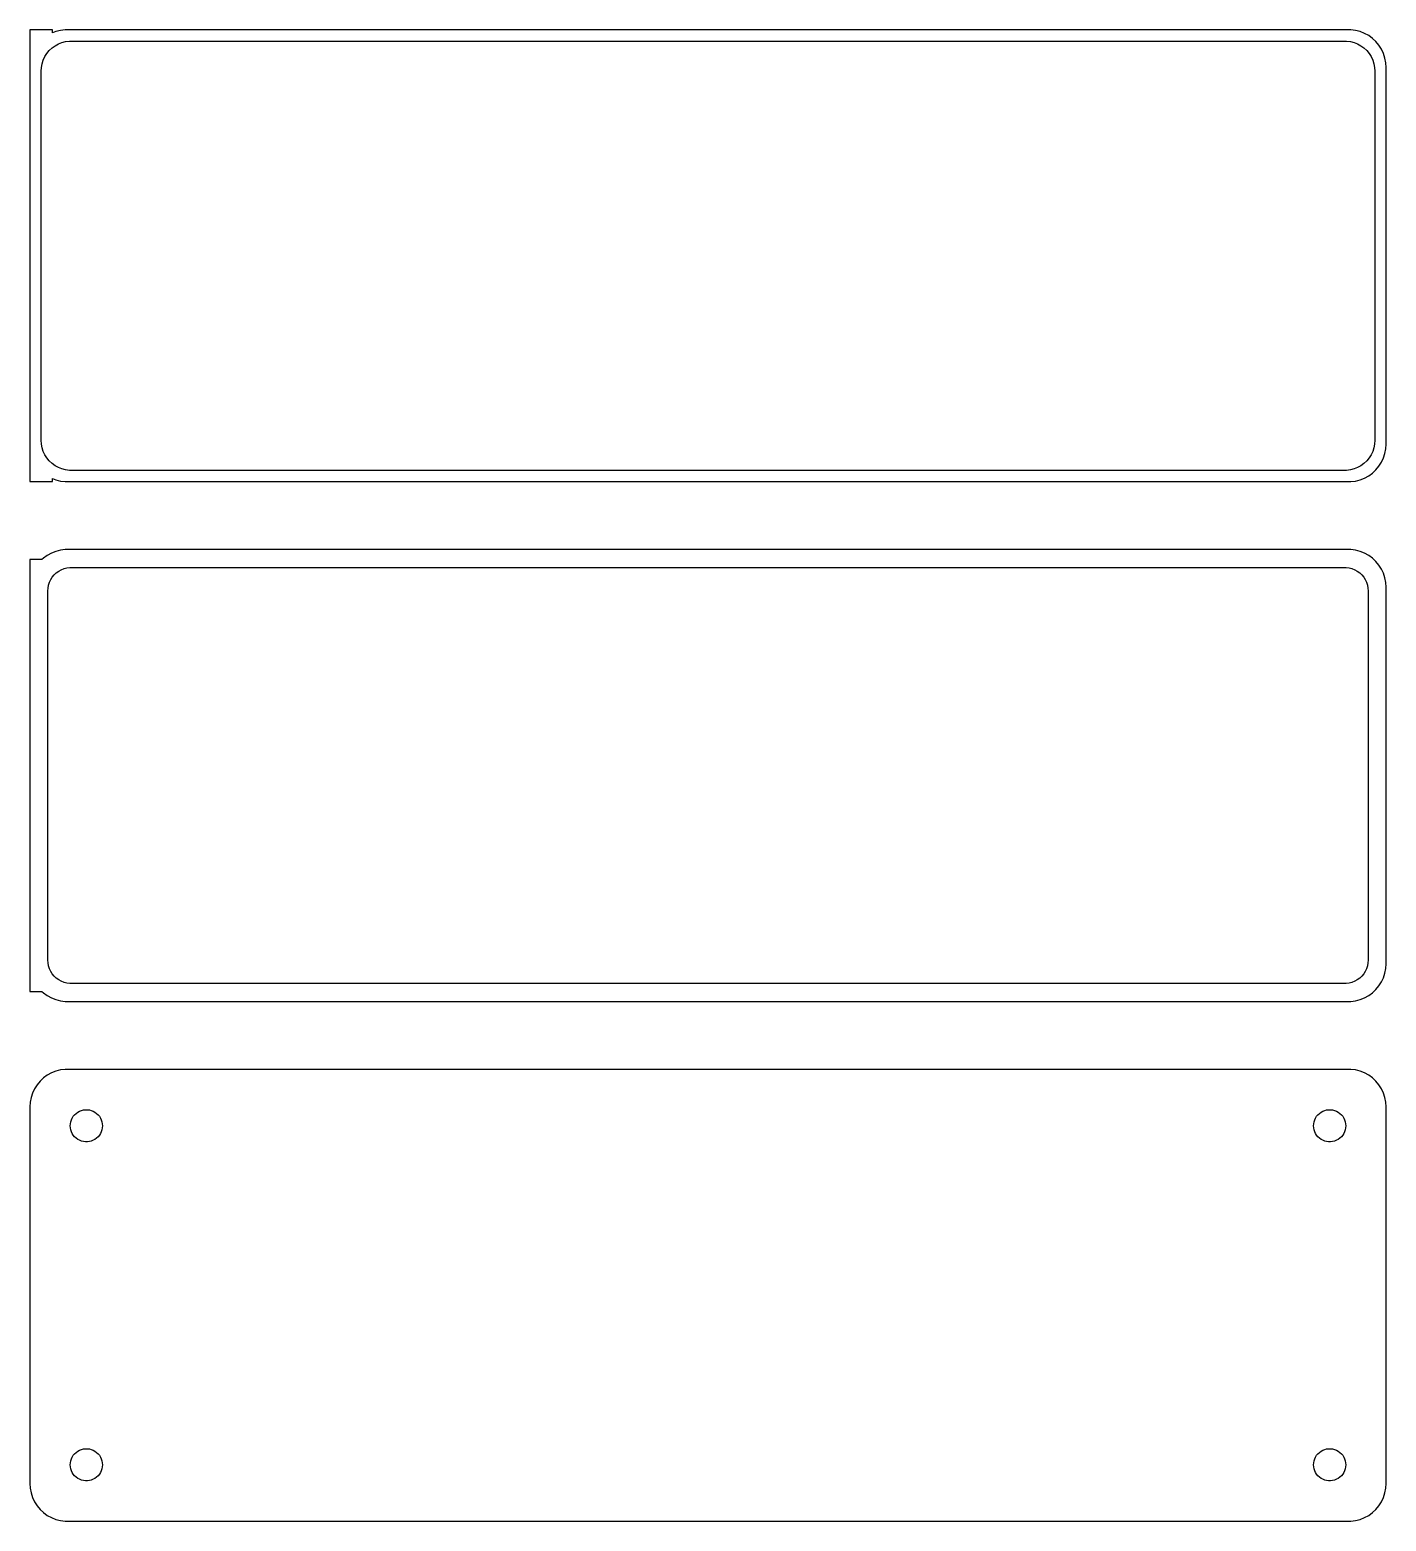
# Model space of a CAD drawing. Header units: metres. Extents: x -90 to 90, y 177 to 375.
import ezdxf

# ---------------------------------------------------------------- set-up
doc = ezdxf.new("R2010")
doc.units = ezdxf.units.M

msp = doc.modelspace()

# ---------------------------------------------------------------- linework, layer by layer
for p, q in [((-87, 374.979), (-90, 374.979)), ((-90, 374.979), (-90, 315.021)), ((-87, 374.575), (-87, 374.979)), ((-86.5451, 374.755), (-87, 374.575)), ((-85.9369, 374.911), (-86.5451, 374.755)), ((-85.3139, 374.99), (-85.9369, 374.911)), ((85.3139, 374.99), (-85.3139, 374.99)), ((85.9369, 374.911), (85.3139, 374.99)), ((86.5451, 374.755), (85.9369, 374.911)), ((87.1289, 374.524), (86.5451, 374.755)), ((87.6791, 374.222), (87.1289, 374.524)), ((88.1871, 373.853), (87.6791, 374.222)), ((-87.7361, 371.851), (-87.4159, 372.238)), ((-87.4159, 372.238), (-87.0497, 372.582)), ((-87.0497, 372.582), (-86.6433, 372.877)), ((-86.6433, 372.877), (-86.2031, 373.119)), ((-86.2031, 373.119), (-85.7361, 373.304)), ((-85.7361, 373.304), (-85.2495, 373.429)), ((-85.2495, 373.429), (-84.7512, 373.492)), ((-84.7512, 373.492), (84.7512, 373.492)), ((84.7512, 373.492), (85.2495, 373.429)), ((85.2495, 373.429), (85.7361, 373.304)), ((85.7361, 373.304), (86.2031, 373.119)), ((86.2031, 373.119), (86.6433, 372.877)), ((86.6433, 372.877), (87.0497, 372.582)), ((87.0497, 372.582), (87.4159, 372.238)), ((87.4159, 372.238), (87.7361, 371.851)), ((88.6448, 373.423), (88.1871, 373.853)), ((89.0451, 372.939), (88.6448, 373.423)), ((89.3815, 372.409), (89.0451, 372.939)), ((89.6489, 371.841), (89.3815, 372.409)), ((-88.4685, 370.001), (-88.3743, 370.495)), ((-88.3743, 370.495), (-88.2191, 370.972)), ((-88.2191, 370.972), (-88.0052, 371.427)), ((-88.0052, 371.427), (-87.7361, 371.851)), ((87.7361, 371.851), (88.0052, 371.427)), ((88.0052, 371.427), (88.2191, 370.972)), ((88.2191, 370.972), (88.3743, 370.495)), ((88.3743, 370.495), (88.4685, 370.001)), ((89.8429, 371.243), (89.6489, 371.841)), ((89.9606, 370.627), (89.8429, 371.243)), ((90, 370), (89.9606, 370.627)), ((-88.5, 369.5), (-88.4685, 370.001)), ((-88.5, 320.5), (-88.5, 369.5)), ((88.4685, 370.001), (88.5, 369.5)), ((88.5, 369.5), (88.5, 320.5)), ((90, 320), (90, 370)), ((-88.4685, 319.999), (-88.5, 320.5)), ((-88.3743, 319.505), (-88.4685, 319.999)), ((-88.2191, 319.028), (-88.3743, 319.505)), ((-88.0052, 318.573), (-88.2191, 319.028)), ((88.2191, 319.028), (88.0052, 318.573)), ((88.3743, 319.505), (88.2191, 319.028)), ((88.4685, 319.999), (88.3743, 319.505)), ((88.5, 320.5), (88.4685, 319.999)), ((89.6489, 318.159), (89.8429, 318.757)), ((89.8429, 318.757), (89.9606, 319.373)), ((89.9606, 319.373), (90, 320)), ((-87.7361, 318.149), (-88.0052, 318.573)), ((-87.4159, 317.762), (-87.7361, 318.149)), ((-87.0497, 317.418), (-87.4159, 317.762)), ((-86.6433, 317.123), (-87.0497, 317.418)), ((-86.2031, 316.881), (-86.6433, 317.123)), ((-85.7361, 316.696), (-86.2031, 316.881)), ((86.2031, 316.881), (85.7361, 316.696)), ((86.6433, 317.123), (86.2031, 316.881)), ((87.0497, 317.418), (86.6433, 317.123)), ((87.4159, 317.762), (87.0497, 317.418)), ((87.7361, 318.149), (87.4159, 317.762)), ((88.0052, 318.573), (87.7361, 318.149)), ((88.6448, 316.577), (89.0451, 317.061)), ((89.0451, 317.061), (89.3815, 317.591)), ((89.3815, 317.591), (89.6489, 318.159)), ((-90, 315.021), (-87, 315.021)), ((-87, 315.021), (-87, 315.425)), ((-87, 315.425), (-86.5451, 315.245)), ((-86.5451, 315.245), (-85.9369, 315.089)), ((-85.9369, 315.089), (-85.3139, 315.01)), ((-85.2495, 316.571), (-85.7361, 316.696)), ((-85.3139, 315.01), (85.3139, 315.01)), ((-84.7512, 316.508), (-85.2495, 316.571)), ((84.7512, 316.508), (-84.7512, 316.508)), ((85.2495, 316.571), (84.7512, 316.508)), ((85.7361, 316.696), (85.2495, 316.571)), ((85.3139, 315.01), (85.9369, 315.089)), ((85.9369, 315.089), (86.5451, 315.245)), ((86.5451, 315.245), (87.1289, 315.476)), ((87.1289, 315.476), (87.6791, 315.778)), ((87.6791, 315.778), (88.1871, 316.147)), ((88.1871, 316.147), (88.6448, 316.577)), ((-87.6791, 305.222), (-88.1871, 304.853)), ((-87.1289, 305.524), (-87.6791, 305.222)), ((-86.5451, 305.755), (-87.1289, 305.524)), ((-85.9369, 305.911), (-86.5451, 305.755)), ((-85.3139, 305.99), (-85.9369, 305.911)), ((85.3139, 305.99), (-85.3139, 305.99)), ((85.9369, 305.911), (85.3139, 305.99)), ((86.5451, 305.755), (85.9369, 305.911)), ((87.1289, 305.524), (86.5451, 305.755)), ((87.6791, 305.222), (87.1289, 305.524)), ((88.1871, 304.853), (87.6791, 305.222)), ((-88.4, 304.653), (-90, 304.653)), ((-90, 304.653), (-90, 247.347)), ((-88.1871, 304.853), (-88.4, 304.653)), ((-86.4843, 302.899), (-86.168, 303.128)), ((-86.168, 303.128), (-85.8254, 303.317)), ((-85.8254, 303.317), (-85.4619, 303.461)), ((-85.4619, 303.461), (-85.0833, 303.558)), ((-85.0833, 303.558), (-84.6955, 303.607)), ((-84.6955, 303.607), (84.6955, 303.607)), ((84.6955, 303.607), (85.0833, 303.558)), ((85.0833, 303.558), (85.4619, 303.461)), ((85.4619, 303.461), (85.8254, 303.317)), ((85.8254, 303.317), (86.168, 303.128)), ((86.168, 303.128), (86.4843, 302.899)), ((88.6448, 304.423), (88.1871, 304.853)), ((89.0451, 303.939), (88.6448, 304.423)), ((89.3815, 303.409), (89.0451, 303.939)), ((89.6489, 302.841), (89.3815, 303.409)), ((-87.5884, 300.89), (-87.5151, 301.274)), ((-87.5151, 301.274), (-87.3943, 301.646)), ((-87.3943, 301.646), (-87.2279, 302)), ((-87.2279, 302), (-87.0184, 302.33)), ((-87.0184, 302.33), (-86.7692, 302.631)), ((-86.7692, 302.631), (-86.4843, 302.899)), ((86.4843, 302.899), (86.7692, 302.631)), ((86.7692, 302.631), (87.0184, 302.33)), ((87.0184, 302.33), (87.2279, 302)), ((87.2279, 302), (87.3943, 301.646)), ((87.3943, 301.646), (87.5151, 301.274)), ((87.5151, 301.274), (87.5884, 300.89)), ((89.8429, 302.243), (89.6489, 302.841)), ((89.9606, 301.627), (89.8429, 302.243)), ((90, 301), (89.9606, 301.627)), ((90, 251), (90, 301)), ((-87.6129, 300.5), (-87.5884, 300.89)), ((-87.6129, 251.5), (-87.6129, 300.5)), ((87.5884, 300.89), (87.6129, 300.5)), ((87.6129, 300.5), (87.6129, 251.5)), ((-87.5884, 251.11), (-87.6129, 251.5)), ((87.6129, 251.5), (87.5884, 251.11)), ((-87.5151, 250.726), (-87.5884, 251.11)), ((-87.3943, 250.354), (-87.5151, 250.726)), ((-87.2279, 250), (-87.3943, 250.354)), ((-87.0184, 249.67), (-87.2279, 250)), ((-86.7692, 249.369), (-87.0184, 249.67)), ((87.0184, 249.67), (86.7692, 249.369)), ((87.2279, 250), (87.0184, 249.67)), ((87.3943, 250.354), (87.2279, 250)), ((87.5151, 250.726), (87.3943, 250.354)), ((87.5884, 251.11), (87.5151, 250.726)), ((89.6489, 249.159), (89.8429, 249.757)), ((89.8429, 249.757), (89.9606, 250.373)), ((89.9606, 250.373), (90, 251)), ((-86.4843, 249.101), (-86.7692, 249.369)), ((-86.168, 248.872), (-86.4843, 249.101)), ((-85.8254, 248.683), (-86.168, 248.872)), ((-85.4619, 248.539), (-85.8254, 248.683)), ((-85.0833, 248.442), (-85.4619, 248.539)), ((-84.6955, 248.393), (-85.0833, 248.442)), ((84.6955, 248.393), (-84.6955, 248.393)), ((85.0833, 248.442), (84.6955, 248.393)), ((85.4619, 248.539), (85.0833, 248.442)), ((85.8254, 248.683), (85.4619, 248.539)), ((86.168, 248.872), (85.8254, 248.683)), ((86.4843, 249.101), (86.168, 248.872)), ((86.7692, 249.369), (86.4843, 249.101)), ((88.1871, 247.147), (88.6448, 247.577)), ((88.6448, 247.577), (89.0451, 248.061)), ((89.0451, 248.061), (89.3815, 248.591)), ((89.3815, 248.591), (89.6489, 249.159)), ((-90, 247.347), (-88.4, 247.347)), ((-88.4, 247.347), (-88.1871, 247.147)), ((-88.1871, 247.147), (-87.6791, 246.778)), ((-87.6791, 246.778), (-87.1289, 246.476)), ((-87.1289, 246.476), (-86.5451, 246.245)), ((-86.5451, 246.245), (-85.9369, 246.089)), ((-85.9369, 246.089), (-85.3139, 246.01)), ((-85.3139, 246.01), (85.3139, 246.01)), ((85.3139, 246.01), (85.9369, 246.089)), ((85.9369, 246.089), (86.5451, 246.245)), ((86.5451, 246.245), (87.1289, 246.476)), ((87.1289, 246.476), (87.6791, 246.778)), ((87.6791, 246.778), (88.1871, 247.147)), ((-88.1871, 235.853), (-88.6448, 235.423)), ((-87.6791, 236.222), (-88.1871, 235.853)), ((-87.1289, 236.524), (-87.6791, 236.222)), ((-86.5451, 236.755), (-87.1289, 236.524)), ((-85.9369, 236.911), (-86.5451, 236.755)), ((-85.3139, 236.99), (-85.9369, 236.911)), ((85.3139, 236.99), (-85.3139, 236.99)), ((85.9369, 236.911), (85.3139, 236.99)), ((86.5451, 236.755), (85.9369, 236.911)), ((87.1289, 236.524), (86.5451, 236.755)), ((87.6791, 236.222), (87.1289, 236.524)), ((88.1871, 235.853), (87.6791, 236.222)), ((88.6448, 235.423), (88.1871, 235.853)), ((-89.6489, 233.841), (-89.8429, 233.243)), ((-89.3815, 234.409), (-89.6489, 233.841)), ((-89.0451, 234.939), (-89.3815, 234.409)), ((-88.6448, 235.423), (-89.0451, 234.939)), ((89.0451, 234.939), (88.6448, 235.423)), ((89.3815, 234.409), (89.0451, 234.939)), ((89.6489, 233.841), (89.3815, 234.409)), ((89.8429, 233.243), (89.6489, 233.841)), ((-89.9606, 232.627), (-90, 232)), ((-90, 232), (-90, 182)), ((-89.8429, 233.243), (-89.9606, 232.627)), ((89.9606, 232.627), (89.8429, 233.243)), ((90, 232), (89.9606, 232.627)), ((90, 182), (90, 232)), ((-84.6353, 229.5), (-84.6185, 229.768)), ((-84.6185, 229.768), (-84.5682, 230.031)), ((-84.5682, 230.031), (-84.4853, 230.286)), ((-84.4853, 230.286), (-84.3712, 230.529)), ((-84.3712, 230.529), (-84.2275, 230.755)), ((-84.2275, 230.755), (-84.0566, 230.962)), ((-84.0566, 230.962), (-83.8611, 231.145)), ((-83.8611, 231.145), (-83.6441, 231.303)), ((-83.6441, 231.303), (-83.4092, 231.432)), ((-83.4092, 231.432), (-83.1598, 231.531)), ((-83.1598, 231.531), (-82.9001, 231.597)), ((-82.9001, 231.597), (-82.6341, 231.631)), ((-82.6341, 231.631), (-82.3659, 231.631)), ((-82.3659, 231.631), (-82.0999, 231.597)), ((-82.0999, 231.597), (-81.8401, 231.531)), ((-81.8401, 231.531), (-81.5908, 231.432)), ((-81.5908, 231.432), (-81.3559, 231.303)), ((-81.3559, 231.303), (-81.1389, 231.145)), ((-81.1389, 231.145), (-80.9434, 230.962)), ((-80.9434, 230.962), (-80.7725, 230.755)), ((-80.7725, 230.755), (-80.6288, 230.529)), ((-80.6288, 230.529), (-80.5146, 230.286)), ((-80.5146, 230.286), (-80.4318, 230.031)), ((-80.4318, 230.031), (-80.3815, 229.768)), ((-80.3815, 229.768), (-80.3647, 229.5)), ((80.3647, 229.5), (80.3815, 229.768)), ((80.3815, 229.768), (80.4318, 230.031)), ((80.4318, 230.031), (80.5146, 230.286)), ((80.5146, 230.286), (80.6288, 230.529)), ((80.6288, 230.529), (80.7725, 230.755)), ((80.7725, 230.755), (80.9434, 230.962)), ((80.9434, 230.962), (81.1389, 231.145)), ((81.1389, 231.145), (81.3559, 231.303)), ((81.3559, 231.303), (81.5908, 231.432)), ((81.5908, 231.432), (81.8401, 231.531)), ((81.8401, 231.531), (82.0999, 231.597)), ((82.0999, 231.597), (82.3659, 231.631)), ((82.3659, 231.631), (82.6341, 231.631)), ((82.6341, 231.631), (82.9001, 231.597)), ((82.9001, 231.597), (83.1598, 231.531)), ((83.1598, 231.531), (83.4092, 231.432)), ((83.4092, 231.432), (83.6441, 231.303)), ((83.6441, 231.303), (83.8611, 231.145)), ((83.8611, 231.145), (84.0566, 230.962)), ((84.0566, 230.962), (84.2275, 230.755)), ((84.2275, 230.755), (84.3712, 230.529)), ((84.3712, 230.529), (84.4853, 230.286)), ((84.4853, 230.286), (84.5682, 230.031)), ((84.5682, 230.031), (84.6185, 229.768)), ((84.6185, 229.768), (84.6353, 229.5)), ((-84.6185, 229.232), (-84.6353, 229.5)), ((-84.5682, 228.969), (-84.6185, 229.232)), ((-84.4853, 228.714), (-84.5682, 228.969)), ((-84.3712, 228.471), (-84.4853, 228.714)), ((-84.2275, 228.245), (-84.3712, 228.471)), ((-84.0566, 228.038), (-84.2275, 228.245)), ((-83.8611, 227.855), (-84.0566, 228.038)), ((-83.6441, 227.697), (-83.8611, 227.855)), ((-83.4092, 227.568), (-83.6441, 227.697)), ((-81.3559, 227.697), (-81.5908, 227.568)), ((-81.1389, 227.855), (-81.3559, 227.697)), ((-80.9434, 228.038), (-81.1389, 227.855)), ((-80.7725, 228.245), (-80.9434, 228.038)), ((-80.6288, 228.471), (-80.7725, 228.245)), ((-80.5146, 228.714), (-80.6288, 228.471)), ((-80.4318, 228.969), (-80.5146, 228.714)), ((-80.3815, 229.232), (-80.4318, 228.969)), ((-80.3647, 229.5), (-80.3815, 229.232)), ((80.3815, 229.232), (80.3647, 229.5)), ((80.4318, 228.969), (80.3815, 229.232)), ((80.5146, 228.714), (80.4318, 228.969)), ((80.6288, 228.471), (80.5146, 228.714)), ((80.7725, 228.245), (80.6288, 228.471)), ((80.9434, 228.038), (80.7725, 228.245)), ((81.1389, 227.855), (80.9434, 228.038)), ((81.3559, 227.697), (81.1389, 227.855)), ((81.5908, 227.568), (81.3559, 227.697)), ((83.6441, 227.697), (83.4092, 227.568)), ((83.8611, 227.855), (83.6441, 227.697)), ((84.0566, 228.038), (83.8611, 227.855)), ((84.2275, 228.245), (84.0566, 228.038)), ((84.3712, 228.471), (84.2275, 228.245)), ((84.4853, 228.714), (84.3712, 228.471)), ((84.5682, 228.969), (84.4853, 228.714)), ((84.6185, 229.232), (84.5682, 228.969)), ((84.6353, 229.5), (84.6185, 229.232)), ((-83.1598, 227.469), (-83.4092, 227.568)), ((-82.9001, 227.403), (-83.1598, 227.469)), ((-82.6341, 227.369), (-82.9001, 227.403)), ((-82.3659, 227.369), (-82.6341, 227.369)), ((-82.0999, 227.403), (-82.3659, 227.369)), ((-81.8401, 227.469), (-82.0999, 227.403)), ((-81.5908, 227.568), (-81.8401, 227.469)), ((81.8401, 227.469), (81.5908, 227.568)), ((82.0999, 227.403), (81.8401, 227.469)), ((82.3659, 227.369), (82.0999, 227.403)), ((82.6341, 227.369), (82.3659, 227.369)), ((82.9001, 227.403), (82.6341, 227.369)), ((83.1598, 227.469), (82.9001, 227.403)), ((83.4092, 227.568), (83.1598, 227.469)), ((-84.0566, 185.962), (-83.8611, 186.145)), ((-83.8611, 186.145), (-83.6441, 186.303)), ((-83.6441, 186.303), (-83.4092, 186.432)), ((-83.4092, 186.432), (-83.1598, 186.531)), ((-83.1598, 186.531), (-82.9001, 186.597)), ((-82.9001, 186.597), (-82.6341, 186.631)), ((-82.6341, 186.631), (-82.3659, 186.631)), ((-82.3659, 186.631), (-82.0999, 186.597)), ((-82.0999, 186.597), (-81.8401, 186.531)), ((-81.8401, 186.531), (-81.5908, 186.432)), ((-81.5908, 186.432), (-81.3559, 186.303)), ((-81.3559, 186.303), (-81.1389, 186.145)), ((-81.1389, 186.145), (-80.9434, 185.962)), ((80.9434, 185.962), (81.1389, 186.145)), ((81.1389, 186.145), (81.3559, 186.303)), ((81.3559, 186.303), (81.5908, 186.432)), ((81.5908, 186.432), (81.8401, 186.531)), ((81.8401, 186.531), (82.0999, 186.597)), ((82.0999, 186.597), (82.3659, 186.631)), ((82.3659, 186.631), (82.6341, 186.631)), ((82.6341, 186.631), (82.9001, 186.597)), ((82.9001, 186.597), (83.1598, 186.531)), ((83.1598, 186.531), (83.4092, 186.432)), ((83.4092, 186.432), (83.6441, 186.303)), ((83.6441, 186.303), (83.8611, 186.145)), ((83.8611, 186.145), (84.0566, 185.962)), ((-84.6353, 184.5), (-84.6185, 184.768)), ((-84.6185, 184.232), (-84.6353, 184.5)), ((-84.6185, 184.768), (-84.5682, 185.031)), ((-84.5682, 183.969), (-84.6185, 184.232)), ((-84.5682, 185.031), (-84.4853, 185.286)), ((-84.4853, 185.286), (-84.3712, 185.529)), ((-84.3712, 185.529), (-84.2275, 185.755)), ((-84.2275, 185.755), (-84.0566, 185.962)), ((-80.9434, 185.962), (-80.7725, 185.755)), ((-80.7725, 185.755), (-80.6288, 185.529)), ((-80.6288, 185.529), (-80.5146, 185.286)), ((-80.5146, 185.286), (-80.4318, 185.031)), ((-80.4318, 185.031), (-80.3815, 184.768)), ((-80.3815, 184.232), (-80.4318, 183.969)), ((-80.3815, 184.768), (-80.3647, 184.5)), ((-80.3647, 184.5), (-80.3815, 184.232)), ((80.3647, 184.5), (80.3815, 184.768)), ((80.3815, 184.232), (80.3647, 184.5)), ((80.3815, 184.768), (80.4318, 185.031)), ((80.4318, 183.969), (80.3815, 184.232)), ((80.4318, 185.031), (80.5146, 185.286)), ((80.5146, 185.286), (80.6288, 185.529)), ((80.6288, 185.529), (80.7725, 185.755)), ((80.7725, 185.755), (80.9434, 185.962)), ((84.0566, 185.962), (84.2275, 185.755)), ((84.2275, 185.755), (84.3712, 185.529)), ((84.3712, 185.529), (84.4853, 185.286)), ((84.4853, 185.286), (84.5682, 185.031)), ((84.5682, 185.031), (84.6185, 184.768)), ((84.6185, 184.232), (84.5682, 183.969)), ((84.6185, 184.768), (84.6353, 184.5)), ((84.6353, 184.5), (84.6185, 184.232)), ((-84.4853, 183.714), (-84.5682, 183.969)), ((-84.3712, 183.471), (-84.4853, 183.714)), ((-84.2275, 183.245), (-84.3712, 183.471)), ((-84.0566, 183.038), (-84.2275, 183.245)), ((-83.8611, 182.855), (-84.0566, 183.038)), ((-83.6441, 182.697), (-83.8611, 182.855)), ((-83.4092, 182.568), (-83.6441, 182.697)), ((-83.1598, 182.469), (-83.4092, 182.568)), ((-82.9001, 182.403), (-83.1598, 182.469)), ((-82.6341, 182.369), (-82.9001, 182.403)), ((-82.3659, 182.369), (-82.6341, 182.369)), ((-82.0999, 182.403), (-82.3659, 182.369)), ((-81.8401, 182.469), (-82.0999, 182.403)), ((-81.5908, 182.568), (-81.8401, 182.469)), ((-81.3559, 182.697), (-81.5908, 182.568)), ((-81.1389, 182.855), (-81.3559, 182.697)), ((-80.9434, 183.038), (-81.1389, 182.855)), ((-80.7725, 183.245), (-80.9434, 183.038)), ((-80.6288, 183.471), (-80.7725, 183.245)), ((-80.5146, 183.714), (-80.6288, 183.471)), ((-80.4318, 183.969), (-80.5146, 183.714)), ((80.5146, 183.714), (80.4318, 183.969)), ((80.6288, 183.471), (80.5146, 183.714)), ((80.7725, 183.245), (80.6288, 183.471)), ((80.9434, 183.038), (80.7725, 183.245)), ((81.1389, 182.855), (80.9434, 183.038)), ((81.3559, 182.697), (81.1389, 182.855)), ((81.5908, 182.568), (81.3559, 182.697)), ((81.8401, 182.469), (81.5908, 182.568)), ((82.0999, 182.403), (81.8401, 182.469)), ((82.3659, 182.369), (82.0999, 182.403)), ((82.6341, 182.369), (82.3659, 182.369)), ((82.9001, 182.403), (82.6341, 182.369)), ((83.1598, 182.469), (82.9001, 182.403)), ((83.4092, 182.568), (83.1598, 182.469)), ((83.6441, 182.697), (83.4092, 182.568)), ((83.8611, 182.855), (83.6441, 182.697)), ((84.0566, 183.038), (83.8611, 182.855)), ((84.2275, 183.245), (84.0566, 183.038)), ((84.3712, 183.471), (84.2275, 183.245)), ((84.4853, 183.714), (84.3712, 183.471)), ((84.5682, 183.969), (84.4853, 183.714)), ((-90, 182), (-89.9606, 181.373)), ((-89.9606, 181.373), (-89.8429, 180.757)), ((-89.8429, 180.757), (-89.6489, 180.159)), ((89.6489, 180.159), (89.8429, 180.757)), ((89.8429, 180.757), (89.9606, 181.373)), ((89.9606, 181.373), (90, 182)), ((-89.6489, 180.159), (-89.3815, 179.591)), ((-89.3815, 179.591), (-89.0451, 179.061)), ((-89.0451, 179.061), (-88.6448, 178.577)), ((-88.6448, 178.577), (-88.1871, 178.147)), ((88.1871, 178.147), (88.6448, 178.577)), ((88.6448, 178.577), (89.0451, 179.061)), ((89.0451, 179.061), (89.3815, 179.591)), ((89.3815, 179.591), (89.6489, 180.159)), ((-88.1871, 178.147), (-87.6791, 177.778)), ((-87.6791, 177.778), (-87.1289, 177.476)), ((-87.1289, 177.476), (-86.5451, 177.245)), ((-86.5451, 177.245), (-85.9369, 177.089)), ((-85.9369, 177.089), (-85.3139, 177.01)), ((-85.3139, 177.01), (85.3139, 177.01)), ((85.3139, 177.01), (85.9369, 177.089)), ((85.9369, 177.089), (86.5451, 177.245)), ((86.5451, 177.245), (87.1289, 177.476)), ((87.1289, 177.476), (87.6791, 177.778)), ((87.6791, 177.778), (88.1871, 178.147))]:
    msp.add_line(p, q)

doc.saveas('drawing.dxf')
